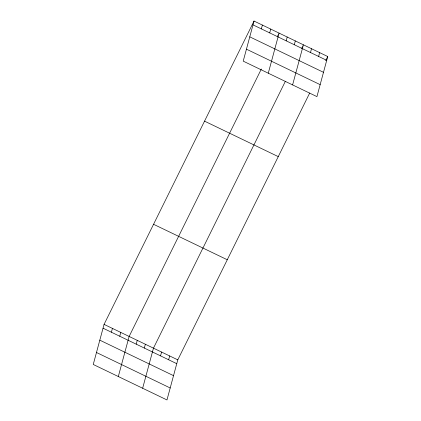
<?xml version="1.0" encoding="UTF-8"?>
<svg xmlns="http://www.w3.org/2000/svg" width="421" height="421" viewBox="0 0 421 421"><rect width="100%" height="100%" fill="white"/><g stroke="black" fill="none" stroke-linecap="round" stroke-linejoin="round"><path stroke-width="0.63" d="M254.031 21.05L243.212 61.14L316.929 96.62L327.748 56.53L254.031 21.05L104.071 324.38L93.251 364.47L166.969 399.95L177.788 359.86L309.698 93.036M111.397 332.216L112.428 328.401M119.748 336.237L120.78 332.422M118.317 376.532L129.136 336.442L261.336 69.033M136.215 344.162L137.246 340.347M144.324 348.067L145.35 344.246M142.645 388.241L153.46 348.151L285.37 81.327M160.543 355.871L161.569 352.056M168.647 359.776L169.679 355.955M261.352 28.886L262.383 25.071M269.708 32.912L270.74 29.091M268.277 73.201L279.091 33.112L277.344 36.648M286.169 40.832L287.201 37.016M294.279 44.737L295.31 40.921M292.6 84.91L303.42 44.821L301.673 48.357M310.498 52.541L311.529 48.725M318.608 56.446L319.639 52.625M325.707 60.65L327.748 56.53M253 24.865L326.717 60.345M249.769 36.837L323.486 72.317M246.443 49.173L320.16 84.653M204.543 121.148L278.26 156.628M153.554 224.282L227.277 259.762M104.071 324.38L177.788 359.86M103.04 328.196L176.757 363.676M99.809 340.168L173.531 375.648M96.483 352.498L170.2 387.978"/></g></svg>
